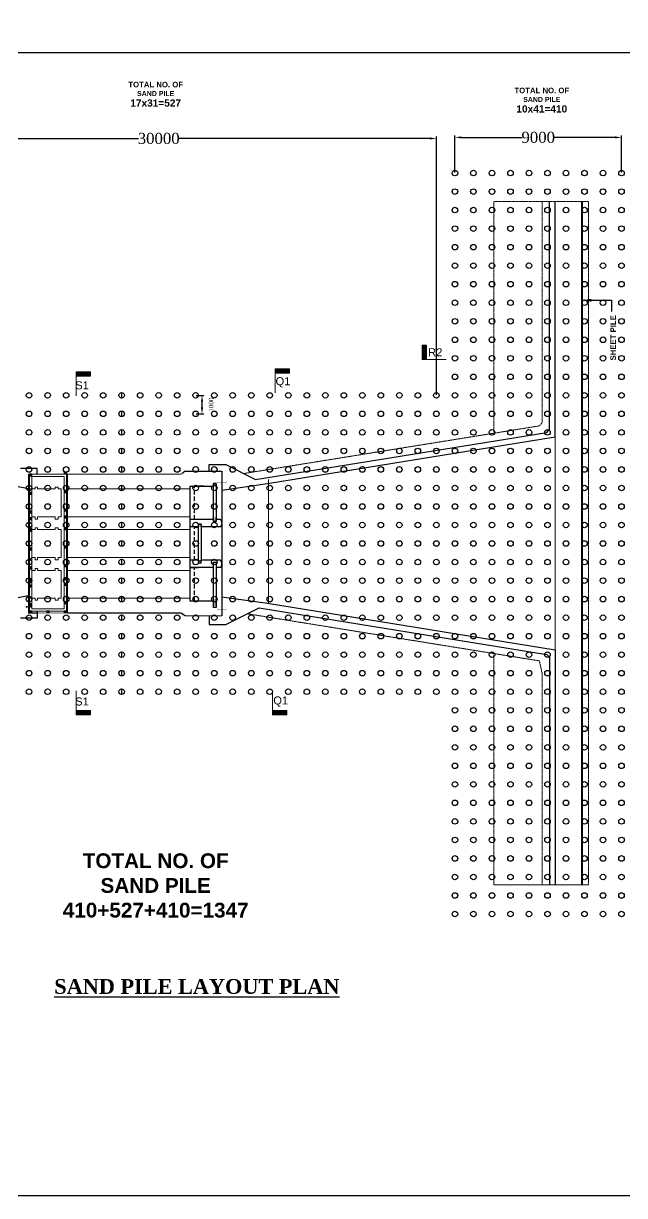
# Model space of a CAD drawing. Extents: x -119161 to 3778985, y -614964 to -30958.
# Drawn here: x 3318863 to 3351333, y -291779 to -228503 of the extents above; entities that cross this region are included whole.
import ezdxf

# ---------------------------------------------------------------- set-up
doc = ezdxf.new("R2010")
doc.units = 0
doc.header["$MEASUREMENT"] = 0
for name, pattern in [('DASHED', [0.75, 0.5, -0.25]), ('DASHED2', [9.525, 6.35, -3.175]), ('DASHEDX2', [38.1, 25.4, -12.7]), ('HIDDEN', [0.375, 0.25, -0.125])]:
    doc.linetypes.add(name, pattern=pattern)
doc.layers.get('0').update_dxf_attribs({"linetype": 'CONTINUOUS'})
doc.layers.get('DEFPOINTS').update_dxf_attribs({"linetype": 'CONTINUOUS'})
for name, color, linetype, lineweight in [('Dim', 7, 'CONTINUOUS', 9), ('Dimension', 8, 'CONTINUOUS', 18), ('line2', 3, 'CONTINUOUS', 30), ('Railing', 8, 'CONTINUOUS', 0), ('Ralling', 5, 'CONTINUOUS', 18), ('slop', 8, 'CONTINUOUS', 9)]:
    doc.layers.add(name, color=color, linetype=linetype, lineweight=lineweight)
for name, color, linetype in [('DOTTED', 240, 'DASHED2'), ('LINE', 7, 'CONTINUOUS'), ('P1', 7, 'CONTINUOUS'), ('TEXT', 10, 'CONTINUOUS')]:
    doc.layers.add(name, color=color, linetype=linetype)
doc.styles.add('1-2', font='arial.ttf')
doc.styles.add('ARIAL', font='ARIALN.TTF')
doc.styles.add('DIM', font='isocp3.shx')
doc.styles.get("Standard").update_dxf_attribs({"font": 'times.ttf', "height": 250})
doc.styles.add('text', font='ARIALN.TTF', dxfattribs={"height": 1.6})
doc.linetypes.add('ZIGZAG', pattern='A,0.0001,-0.2,[131,ltypeshp.shx,S=0.2,R=0,X=-0.2,Y=0],-0.4,[131,ltypeshp.shx,S=0.2,R=180,X=0.2,Y=0],-0.2', length=0.8001)
doc.dimstyles.new('3', dxfattribs={"dimtxt": 225, "dimasz": 350, "dimexe": 100, "dimexo": 25, "dimgap": 9, "dimtad": 0, "dimdec": 0, "dimzin": 0, "dimdsep": 46, "dimtxsty": 'Standard', "dimcen": 0, "dimclrt": 256, "dimadec": 0, "dimazin": 0, "dimtfac": 1, "dimtdec": 0, "dimtofl": 0, "dimtmove": 2, "dimatfit": 3, "dimfxl": 1, "dimtolj": 1, "dimtzin": 0, "dimarcsym": 0})
doc.dimstyles.new('dim_240', dxfattribs={"dimtxt": 480, "dimasz": 480, "dimexe": 300, "dimexo": 200, "dimgap": 200, "dimtad": 1, "dimdec": 0, "dimzin": 0, "dimdsep": 46, "dimtxsty": 'DIM', "dimcen": 350, "dimclrd": 5, "dimclre": 5, "dimclrt": 7, "dimadec": 0, "dimazin": 0, "dimtfac": 1, "dimtdec": 0, "dimtmove": 0, "dimatfit": 3, "dimfxl": 20, "dimtolj": 1, "dimtzin": 0, "dimarcsym": 0})

# ---------------------------------------------------------------- blocks, each defined once
blk = doc.blocks.new('T')
at = {"layer": 'Dim'}
h = blk.add_hatch(color=6, dxfattribs=at)
h.dxf.hatch_style = 1
h.paths.add_polyline_path([(-137, 0), (157, 0), (157, 975), (-137, 975)])
at = {"layer": 'Dimension', "color": 0, "lineweight": 13, "ltscale": 2}
for p, q in [((-137, 0), (-137, 975)), ((-137, 975), (157, 975)), ((157, 975), (157, 0)), ((1481, 0), (-137, 0))]:
    blk.add_line(p, q, dxfattribs=at)
blk = doc.blocks.new('*D1889')
at = {"layer": 'DEFPOINTS', "color": 0, "linetype": 'ByBlock', "lineweight": -2}
for p in [(3341169, -234714), (3311169, -248580), (3341169, -248580)]:
    blk.add_point(p, dxfattribs=at)
at = {"layer": 'LINE', "color": 0, "linetype": 'ByBlock', "lineweight": -2}
for p, q in [((3311169, -248555), (3311169, -234614)), ((3311519, -234714), (3325086, -234714)), ((3340819, -234714), (3327251, -234714)), ((3341169, -248555), (3341169, -234614))]:
    blk.add_line(p, q, dxfattribs=at)
for points in [[(3311519, -234655), (3311519, -234772), (3311169, -234714)], [(3340819, -234655), (3340819, -234772), (3341169, -234714)]]:
    blk.add_solid(points, dxfattribs=at)
at = {"layer": 'LINE', "linetype": 'ByBlock', "lineweight": -2, "insert": (3326169, -234714), "char_height": 250, "attachment_point": 5}
blk.add_mtext('\\A1;{\\H2.4x;30000}', dxfattribs=at)
blk = doc.blocks.new('*D1890')
at = {"layer": 'DEFPOINTS', "color": 0, "linetype": 'ByBlock', "lineweight": -2}
for p in [(3351169, -234657), (3342169, -236580), (3351169, -236580)]:
    blk.add_point(p, dxfattribs=at)
at = {"layer": 'LINE', "color": 0, "linetype": 'ByBlock', "lineweight": -2}
for p, q in [((3342169, -236555), (3342169, -234557)), ((3342519, -234657), (3345807, -234657)), ((3350819, -234657), (3347530, -234657)), ((3351169, -236555), (3351169, -234557))]:
    blk.add_line(p, q, dxfattribs=at)
for points in [[(3342519, -234598), (3342519, -234715), (3342169, -234657)], [(3350819, -234598), (3350819, -234715), (3351169, -234657)]]:
    blk.add_solid(points, dxfattribs=at)
at = {"layer": 'LINE', "linetype": 'ByBlock', "lineweight": -2, "insert": (3346669, -234657), "char_height": 250, "attachment_point": 5}
blk.add_mtext('\\A1;{\\H2.4x;9000}', dxfattribs=at)
blk = doc.blocks.new('*D2064')
at = {"layer": 'DEFPOINTS', "color": 0, "lineweight": -2}
for p in [(2462635, -31122), (2462635, -33338), (2521930, -33338)]:
    blk.add_point(p, dxfattribs=at)
at = {"layer": 'DEFPOINTS', "color": 0, "linetype": 'ByBlock', "lineweight": -2}
for p in [(3484626, -240111), (3485507, -240111), (3485507, -240315)]:
    blk.add_point(p, dxfattribs=at)
at = {"layer": 'LINE', "color": 0, "lineweight": -2}
for p, q in [((2462635, -33313), (2462635, -31022)), ((2463185, -31122), (2491842, -31122)), ((2521380, -31122), (2492723, -31122)), ((2521930, -33313), (2521930, -31022))]:
    blk.add_line(p, q, dxfattribs=at)
at = {"layer": 'LINE', "color": 0, "linetype": 'ByBlock', "lineweight": -2}
for p, q in [((3484626, -240136), (3484626, -240415)), ((3484976, -240315), (3485157, -240315)), ((3485507, -240136), (3485507, -240415))]:
    blk.add_line(p, q, dxfattribs=at)
at = {"layer": 'LINE', "color": 0, "lineweight": -2}
for points in [[(2463185, -31031), (2463185, -31214), (2462635, -31122)], [(2521380, -31031), (2521380, -31214), (2521930, -31122)]]:
    blk.add_solid(points, dxfattribs=at)
at = {"layer": 'LINE', "color": 0, "linetype": 'ByBlock', "lineweight": -2}
for points in [[(3484976, -240257), (3484976, -240373), (3484626, -240315)], [(3485157, -240257), (3485157, -240373), (3485507, -240315)]]:
    blk.add_solid(points, dxfattribs=at)
at = {"layer": 'LINE', "insert": (2492283, -31122), "char_height": 250, "attachment_point": 5}
blk.add_mtext('\\A1;59295', dxfattribs=at)
at = {"layer": 'LINE', "linetype": 'ByBlock', "lineweight": -2, "insert": (3485066, -240810), "char_height": 250, "attachment_point": 5}
blk.add_mtext('\\A1;1000', dxfattribs=at)
blk = doc.blocks.new('*D2069')
at = {"layer": 'DEFPOINTS', "color": 0, "linetype": 'ByBlock', "lineweight": -2}
for p in [(3328169, -248580), (3328169, -249580), (3328508, -249580)]:
    blk.add_point(p, dxfattribs=at)
at = {"layer": 'LINE', "color": 0, "linetype": 'ByBlock', "lineweight": -2}
for p, q in [((3328194, -248580), (3328608, -248580)), ((3328508, -248930), (3328508, -249230)), ((3328194, -249580), (3328608, -249580))]:
    blk.add_line(p, q, dxfattribs=at)
for points in [[(3328450, -248930), (3328567, -248930), (3328508, -248580)], [(3328450, -249230), (3328567, -249230), (3328508, -249580)]]:
    blk.add_solid(points, dxfattribs=at)
at = {"layer": 'LINE', "linetype": 'ByBlock', "lineweight": -2, "insert": (3329003, -249080), "char_height": 250, "attachment_point": 5, "rotation": 90}
blk.add_mtext('\\A1;1000', dxfattribs=at)

msp = doc.modelspace()

# ---------------------------------------------------------------- hatches: boundary and pattern name
at = {"layer": 'slop'}
for points in [[(3319318.8, -252813), (3319193.8, -252813), (3319193.8, -252938), (3319318.8, -252938)], [(3321193.8, -252713), (3321068.8, -252713), (3321068.8, -252838), (3321193.8, -252838)], [(3321193.8, -253713), (3321068.8, -253713), (3321068.8, -253838), (3321193.8, -253838)], [(3319318.8, -253813), (3319193.8, -253813), (3319193.8, -253938), (3319318.8, -253938)], [(3319318.8, -254813), (3319193.8, -254813), (3319193.8, -254938), (3319318.8, -254938)], [(3321193.8, -254713), (3321068.8, -254713), (3321068.8, -254838), (3321193.8, -254838)], [(3319318.8, -255180.5), (3319193.8, -255180.5), (3319193.8, -255305.5), (3319318.8, -255305.5)], [(3321193.8, -255080.5), (3321068.8, -255080.5), (3321068.8, -255205.5), (3321193.8, -255205.5)], [(3319318.8, -255813), (3319193.8, -255813), (3319193.8, -255938), (3319318.8, -255938)], [(3321193.8, -255713), (3321068.8, -255713), (3321068.8, -255838), (3321193.8, -255838)], [(3319318.8, -256813), (3319193.8, -256813), (3319193.8, -256938), (3319318.8, -256938)], [(3321193.8, -256713), (3321068.8, -256713), (3321068.8, -256838), (3321193.8, -256838)], [(3319318.8, -257813), (3319193.8, -257813), (3319193.8, -257938), (3319318.8, -257938)], [(3321193.8, -257713), (3321068.8, -257713), (3321068.8, -257838), (3321193.8, -257838)], [(3319318.8, -258505.6), (3319193.8, -258505.6), (3319193.8, -258630.6), (3319318.8, -258630.6)], [(3321193.8, -258405.6), (3321068.8, -258405.6), (3321068.8, -258530.6), (3321193.8, -258530.6)], [(3321193.8, -258713), (3321068.8, -258713), (3321068.8, -258838), (3321193.8, -258838)], [(3319318.8, -258813), (3319193.8, -258813), (3319193.8, -258938), (3319318.8, -258938)], [(3319318.8, -259813), (3319193.8, -259813), (3319193.8, -259938), (3319318.8, -259938)], [(3321193.8, -259713), (3321068.8, -259713), (3321068.8, -259838), (3321193.8, -259838)], [(3319318.8, -260204.5), (3319193.8, -260204.5), (3319193.8, -260329.5), (3319318.8, -260329.5)], [(3320256.3, -260204.5), (3320131.3, -260204.5), (3320131.3, -260329.5), (3320256.3, -260329.5)], [(3321193.8, -260204.5), (3321068.8, -260204.5), (3321068.8, -260329.5), (3321193.8, -260329.5)]]:
    msp.add_hatch(color=15, dxfattribs=at).paths.add_polyline_path(points)

# ---------------------------------------------------------------- linework, layer by layer
at = {"lineweight": 18}
for p, q in [((3321243.8, -252830.1), (3319143.8, -252830)), ((3319143.8, -252830), (3319143.8, -253630.1)), ((3321243.8, -260329.9), (3321243.8, -252830.1)), ((3319143.8, -253630.1), (3319493.8, -253630.1)), ((3319493.8, -253630.1), (3319493.8, -253528.7)), ((3319493.8, -253528.7), (3319618.8, -253528.7)), ((3319618.8, -253528.7), (3319618.8, -253630.1)), ((3319618.8, -253630.1), (3320568.8, -253630.1)), ((3320568.8, -253630.1), (3320568.8, -253528.7)), ((3320568.8, -253528.7), (3320743.8, -253528.7)), ((3320743.8, -253528.7), (3320743.8, -253630.1)), ((3320743.8, -253630.1), (3320893.8, -253630.1)), ((3320893.8, -253630.1), (3320893.8, -255130.1)), ((3319493.8, -255130.1), (3319361.4, -255130.1)), ((3319493.8, -255256.8), (3319493.8, -255130.1)), ((3319618.8, -255256.8), (3319493.8, -255256.8)), ((3320568.8, -255130.1), (3319618.8, -255130.1)), ((3319618.8, -255130.1), (3319618.8, -255256.8)), ((3320568.8, -255256), (3320568.8, -255130.1)), ((3320743.8, -255256), (3320568.8, -255256)), ((3320893.8, -255130.1), (3320743.8, -255130.1)), ((3320743.8, -255130.1), (3320743.8, -255256)), ((3319360.8, -255830.1), (3319494.1, -255830.1)), ((3319494.1, -255830.1), (3319494.1, -255728.7)), ((3319494.1, -255728.7), (3319618.8, -255728.7)), ((3319618.8, -255728.7), (3319618.8, -255830.1)), ((3319618.8, -255830.1), (3320568.8, -255830.1)), ((3320568.8, -255830.1), (3320568.8, -255728.7)), ((3320568.8, -255728.7), (3320743.8, -255728.7)), ((3320743.8, -255728.7), (3320743.8, -255830.1)), ((3320743.8, -255830.1), (3320893.8, -255830.1)), ((3320893.8, -255830.1), (3320893.8, -257330.1)), ((3319493.8, -257330.1), (3319361.4, -257330.1)), ((3319493.8, -257456.8), (3319493.8, -257330.1)), ((3319618.8, -257456.8), (3319493.8, -257456.8)), ((3320568.8, -257330.1), (3319618.8, -257330.1)), ((3319618.8, -257330.1), (3319618.8, -257456.8)), ((3320568.8, -257456), (3320568.8, -257330.1)), ((3320743.8, -257456), (3320568.8, -257456)), ((3320893.8, -257330.1), (3320743.8, -257330.1)), ((3320743.8, -257330.1), (3320743.8, -257456)), ((3319360.8, -258030.1), (3319494.1, -258030.1)), ((3319494.1, -258030.1), (3319494.1, -257928.7)), ((3319494.1, -257928.7), (3319618.8, -257928.7)), ((3319618.8, -257928.7), (3319618.8, -258030.1)), ((3319618.8, -258030.1), (3320568.8, -258030.1)), ((3320568.8, -258030.1), (3320568.8, -257928.7)), ((3320568.8, -257928.7), (3320743.8, -257928.7)), ((3320743.8, -257928.7), (3320743.8, -258030.1)), ((3320743.8, -258030.1), (3320893.8, -258030.1)), ((3320893.8, -258030.1), (3320893.8, -259530.3)), ((3319143.8, -259530.2), (3319143.8, -260330)), ((3319493.8, -259530.2), (3319143.8, -259530.2)), ((3319493.8, -259630.2), (3319493.8, -259530.2)), ((3319618.8, -259630.2), (3319493.8, -259630.2)), ((3320568.8, -259530.1), (3319618.8, -259530.2)), ((3319618.8, -259530.2), (3319618.8, -259630.2)), ((3320568.8, -259630.1), (3320568.8, -259530.1)), ((3320743.8, -259630.1), (3320568.8, -259630.1)), ((3320893.8, -259530.3), (3320743.8, -259530.1)), ((3320743.8, -259530.1), (3320743.8, -259630.1)), ((3319143.8, -260330), (3321243.8, -260329.9))]:
    msp.add_line(p, q, dxfattribs=at)
at = {"color": 7}
msp.add_lwpolyline([(3319143.8, -252930), (3319143.8, -260330)], dxfattribs=at)
at = {"lineweight": 18}
for centre in [(3319534.3, -255480.3), (3319534.3, -257680.3)]:
    msp.add_arc(centre, 390.5, 116.277842, 243.61621, dxfattribs=at)
at = {"layer": 'Dim', "ltscale": 500}
msp.add_lwpolyline([(3319193.8, -260229.5), (3321193.8, -260229.5), (3321193.8, -252830), (3319193.8, -252830)], close=True, dxfattribs=at)
msp.add_lwpolyline([(3319318.8, -252955), (3319318.8, -260104.5), (3321068.8, -260104.5), (3321068.8, -252955), (3319318.8, -252955)], dxfattribs=at)
at = {"layer": 'Dim', "lineweight": 18, "ltscale": 500, "elevation": 0}
for points in [[(3319056.3, -259992.7), (3319106, -259992.7)], [(3319056.3, -259992.7), (3319106, -259992.7)], [(3319056.3, -259992.7), (3319106, -259992.7)], [(3319056.3, -259992.7), (3319106, -259992.7)], [(3319056.3, -260002.5), (3319106, -260002.5)], [(3319056.3, -260002.5), (3319106, -260002.5)], [(3319056.3, -260002.5), (3319106, -260002.5)], [(3319056.3, -260002.5), (3319106, -260002.5)], [(3319193.1, -259992.7), (3319243.1, -259992.7)], [(3319193.1, -259992.7), (3319243.1, -259992.7)], [(3319193.1, -259992.7), (3319243.1, -259992.7)], [(3319193.1, -259992.7), (3319243.1, -259992.7)], [(3319193.1, -260002.5), (3319243.1, -260002.5)], [(3319193.1, -260002.5), (3319243.1, -260002.5)], [(3319193.1, -260002.5), (3319243.1, -260002.5)], [(3319193.1, -260002.5), (3319243.1, -260002.5)]]:
    msp.add_lwpolyline(points, dxfattribs=at)
at = {"layer": 'Dim', "lineweight": 18, "ltscale": 500}
for centre, radius in [((3319034.4, -259997.6, 0), 17.1), ((3319034.4, -259997.6, 0), 17.1), ((3319034.4, -259997.6, 0), 17.1), ((3319034.4, -259997.6, 0), 17.1), ((3319149.4, -259997.6, 0), 43.7), ((3319149.4, -259997.6, 0), 43.7), ((3319149.4, -259997.6, 0), 43.7), ((3319149.4, -259997.6, 0), 43.7), ((3319149.4, -259997.6, 0), 33.9), ((3319149.4, -259997.6, 0), 33.9), ((3319149.4, -259997.6, 0), 33.9), ((3319149.4, -259997.6, 0), 33.9), ((3319264.5, -259997.6, 0), 17.1)]:
    msp.add_circle(centre, radius, dxfattribs=at)
for centre, start, end in [((3319034.4, -259997.6, 0), 12.860978, 347.139022), ((3319034.4, -259997.6, 0), 12.860978, 347.139022), ((3319034.4, -259997.6, 0), 12.860978, 347.139022), ((3319034.4, -259997.6, 0), 12.860978, 347.139022), ((3319264.6, -259997.6, 0), 192.860978, 167.139022), ((3319264.6, -259997.6, 0), 192.860978, 167.139022), ((3319264.6, -259997.6, 0), 192.860978, 167.139022), ((3319264.6, -259997.6, 0), 192.860978, 167.139022)]:
    msp.add_arc(centre, 22, start, end, dxfattribs=at)
at = {"layer": 'Dimension', "color": 0, "lineweight": 13, "ltscale": 2}
for p, q in [((3347579.9, -250821), (3347579.9, -262321)), ((3332096.2, -259802.3), (3332096.2, -253130.2))]:
    msp.add_line(p, q, dxfattribs=at)
at = {"layer": 'Dimension', "color": 0, "lineweight": 30, "ltscale": 2}
for p, q in [((3328895.6, -252680.4, 0), (3328895.6, -252321, 0)), ((3328895.6, -252321, 0), (3329795.5, -252321, 0)), ((3329795.5, -252321, 0), (3331393.7, -253120.1, 0)), ((3319613.5, -252530, 0), (3318713.6, -252530, 0)), ((3319613.5, -252830, 0), (3319613.5, -252530, 0)), ((3327604.7, -252680.4, 0), (3329586.2, -252680.4, 0)), ((3319143.6, -259530, 0), (3319143.6, -260329.9, 0)), ((3319613.5, -260606.1, 0), (3318713.6, -260606.1, 0)), ((3319143.6, -260329.9, 0), (3319613.5, -260329.9, 0)), ((3319613.5, -260229.9, 0), (3319613.5, -260606.1, 0))]:
    msp.add_line(p, q, dxfattribs=at)
at = {"layer": 'Dimension', "color": 0, "lineweight": 30, "ltscale": 2, "elevation": 0}
for points in [[(3319143.6, -253630.1), (3304739.4, -250820.5), (3304739.4, -238406.8)], [(3319143.6, -253630.1), (3304739.4, -250820.5), (3304739.4, -238406.8)], [(3332046.1, -253344.5), (3347579.9, -250821), (3347579.9, -238113.6)], [(3319123.6, -259406.2), (3304739.4, -262300.3), (3304739.4, -274734.3)], [(3319189.3, -259898.9), (3319123.8, -259937.4)], [(3328895.7, -260480.1), (3328895.6, -260950.4), (3329795.6, -260950.4), (3331587.4, -260054.5)]]:
    msp.add_lwpolyline(points, dxfattribs=at)
at = {"layer": 'Dimension', "color": 0, "lineweight": 30, "ltscale": 2}
for points in [[(3331393.7, -253120.1), (3347131.3, -250578.3), (3347279.9, -250408.4), (3347279.9, -238113.6)], [(3331587.4, -260054.5), (3347131.3, -262563.8), (3347279.9, -262733.7), (3347279.9, -275020.9)], [(3332045.9, -259795.7), (3347579.9, -262321), (3347579.9, -275020.9)]]:
    msp.add_lwpolyline(points, dxfattribs=at)
at = {"layer": 'Dimension', "color": 0, "linetype": 'DASHED2', "lineweight": 30, "ltscale": 500000, "elevation": 0}
for points in [[(3329586.1, -253698.3), (3332046.1, -253344.5)], [(3329586.1, -259454.9), (3332045.8, -259795.7)]]:
    msp.add_lwpolyline(points, dxfattribs=at)
at = {"layer": 'DOTTED', "color": 4, "linetype": 'DASHEDX2', "lineweight": 20, "ltscale": 0.1}
for points in [[(3330757, -252801.7), (3346731.3, -250228.1), (3346879.9, -250058.3), (3346879.9, -238113.5)], [(3349379.9, -275012.8), (3349379.9, -238113.8), (3344279.7, -238113.3), (3344279.7, -250568.7)], [(3330952.7, -260371.9), (3346731.3, -262914), (3346879.9, -263578.7), (3346879.9, -275020.8)], [(3344279.7, -275028), (3344279.7, -262580.6)]]:
    msp.add_lwpolyline(points, dxfattribs=at)
at = {"layer": 'DOTTED', "linetype": 'ZIGZAG', "lineweight": 40, "ltscale": 2}
msp.add_lwpolyline([(3349030.3, -238113.8), (3349030.3, -275024.5)], dxfattribs=at)
at = {"layer": 'DOTTED', "color": 4, "linetype": 'HIDDEN', "lineweight": 20, "ltscale": 2500000.0, "elevation": 0}
msp.add_lwpolyline([(3344279.7, -275012.8), (3349379.9, -275012.8)], dxfattribs=at)
at = {"layer": 'LINE', "color": 0, "linetype": 'ByBlock', "lineweight": -2}
for p, q in [((3324168.8, -248430.1), (3324168.8, -248730.1)), ((3324168.8, -249430.1), (3324168.8, -249730.1)), ((3324168.8, -250430.1), (3324168.8, -250730.1)), ((3324168.8, -251430.1), (3324168.8, -251730.1)), ((3324168.8, -252430.1), (3324168.8, -252730.1)), ((3329586.2, -252680.4), (3329586.2, -253458)), ((3324168.8, -253430.1), (3324168.8, -253730.1)), ((3327858.1, -253480.4), (3327858.1, -259679.6)), ((3327858.1, -253480.4), (3329130.1, -253480.4)), ((3328626.1, -253480.4), (3328314.1, -253480.4)), ((3329274.1, -253336.4), (3329130.1, -253336.4)), ((3329130.1, -253336.4), (3329130.1, -253480.4)), ((3329274.1, -253480.4), (3329274.1, -253336.4)), ((3329586.1, -253362.4), (3329586.1, -260480.1)), ((3324168.8, -254430.1), (3324168.8, -254730.1)), ((3324168.8, -255430.1), (3324168.8, -255730.1)), ((3329130.1, -255280.1), (3327858.1, -255280.1)), ((3328458.1, -255536), (3328314.1, -255536)), ((3328314.1, -255536), (3328314.1, -255680)), ((3328458.1, -255680), (3328458.1, -255536)), ((3329130.1, -255177.4), (3329130.1, -255394.3)), ((3329130.1, -255394.3), (3329274.1, -255394.3)), ((3329274.1, -255394.3), (3329274.1, -255177.4)), ((3329500.8, -255280.1), (3329274.1, -255280.1)), ((3328314.1, -255680), (3327858.1, -255680)), ((3329500.8, -255680), (3328458.1, -255680)), ((3324168.8, -256430.1), (3324168.8, -256730.1)), ((3324168.8, -257430.1), (3324168.8, -257730.1)), ((3328314.1, -257480.5), (3327858.1, -257480.5)), ((3328314.1, -257480.5), (3328314.1, -257630.5)), ((3329500.3, -257480.5), (3328458.1, -257480.5)), ((3328458.1, -257630.5), (3328458.1, -257480.5)), ((3329130.1, -257880), (3327858.1, -257880)), ((3327858.1, -257880), (3328314.1, -257880)), ((3328314.1, -257630.5), (3328458.1, -257630.5)), ((3329500.3, -257880), (3329274.1, -257880)), ((3324168.8, -258430.1), (3324168.8, -258730.1)), ((3324168.8, -259430.1), (3324168.8, -259730.1)), ((3327858.1, -259679.6), (3329130.1, -259679.6)), ((3329130.1, -259585.6), (3329130.1, -259936)), ((3329274.1, -259936), (3329274.1, -259585.6)), ((3321243.8, -260329.9), (3327375.8, -260329.9)), ((3324168.8, -260430.1), (3324168.8, -260730.1)), ((3324168.8, -261430.1), (3324168.8, -261730.1)), ((3324168.8, -262430.1), (3324168.8, -262730.1)), ((3324168.8, -263430.1), (3324168.8, -263730.1)), ((3324168.8, -264430.1), (3324168.8, -264730.1))]:
    msp.add_line(p, q, dxfattribs=at)
at = {"layer": 'LINE', "color": 0, "linetype": 'DASHED', "ltscale": 450}
for p, q in [((3327604.7, -252680.4), (3327388.6, -252830)), ((3328098.1, -255280.1), (3328098.1, -253480.4)), ((3328098.1, -257480.5), (3328098.1, -255680)), ((3328098.1, -259679.6), (3328098.1, -257880)), ((3327592.5, -260480.1), (3327375.8, -260329.9))]:
    msp.add_line(p, q, dxfattribs=at)
at = {"layer": 'LINE', "lineweight": 18}
for p, q in [((3319493.8, -253630.1), (3319493.8, -253528.7)), ((3319494.1, -255830.1), (3319494.1, -255728.7)), ((3319494.1, -255728.7), (3319618.8, -255728.7)), ((3319618.8, -255728.7), (3319618.8, -255830.1)), ((3320568.8, -255830.1), (3320568.8, -255728.7)), ((3320568.8, -255728.7), (3320743.8, -255728.7)), ((3320743.8, -255728.7), (3320743.8, -255830.1)), ((3319494.1, -258030.1), (3319494.1, -257928.7)), ((3319494.1, -257928.7), (3319618.8, -257928.7)), ((3319618.8, -257928.7), (3319618.8, -258030.1)), ((3320568.8, -258030.1), (3320568.8, -257928.7)), ((3320568.8, -257928.7), (3320743.8, -257928.7)), ((3320743.8, -257928.7), (3320743.8, -258030.1))]:
    msp.add_line(p, q, dxfattribs=at)
at = {"layer": 'LINE', "color": 8, "linetype": 'DASHED', "lineweight": 18, "ltscale": 600000}
for p, q in [((3321243.8, -255130.1), (3327858.1, -255130.1)), ((3321243.8, -255830.1), (3327858.1, -255830.1)), ((3321243.8, -257330), (3327858.1, -257330)), ((3321243.8, -258030), (3327858.1, -258030.1))]:
    msp.add_line(p, q, dxfattribs=at)
at = {"layer": 'LINE', "elevation": 0}
msp.add_lwpolyline([(3289809.9, -291778.8), (3377040.7, -291778.8), (3377040.7, -230094.2), (3289809.9, -230094.2)], close=True, dxfattribs=at)
at = {"layer": 'LINE', "color": 8, "linetype": 'DASHED', "lineweight": 18, "ltscale": 600000}
for points in [[(3321243.8, -253630.2), (3327858.1, -253630.1)], [(3321243.8, -259530), (3327858.1, -259530.1)]]:
    msp.add_lwpolyline(points, dxfattribs=at)
at = {"layer": 'LINE', "color": 0, "linetype": 'ByBlock', "lineweight": -2}
for points in [[(3329130.1, -253336.4), (3329274.1, -253336.4), (3329274.1, -255394.3), (3329130.1, -255394.3)], [(3328314.1, -255536), (3328458.1, -255536), (3328458.1, -257530.5), (3328314.1, -257530.5)], [(3329130.1, -257582.5), (3329274.1, -257582.5), (3329274.1, -260030), (3329130.1, -260030)]]:
    msp.add_lwpolyline(points, close=True, dxfattribs=at)
at = {"layer": 'LINE', "color": 0}
for points, const_width in [([(3329351.8, -253266, 1), (3329372.2, -253266, 1)], 20.4), ([(3329570.7, -253266, 1), (3329601.7, -253266, 1)], 31), ([(3329800.1, -253266, 1), (3329820.5, -253266, 1)], 20.4), ([(3329351.8, -260123, 1), (3329372.2, -260123, 1)], 20.4), ([(3329570.7, -260123, 1), (3329601.7, -260123, 1)], 31), ([(3329800.1, -260123, 1), (3329820.5, -260123, 1)], 20.4)]:
    msp.add_lwpolyline(points, format="xyb", close=True, dxfattribs=dict(at, const_width=const_width))
at = {"layer": 'LINE', "color": 0, "const_width": 26.1}
for points in [[(3329373.9, -253266.4), (3329586.1, -253266.4), (3329798.2, -253266.4)], [(3329373.9, -260123.3), (3329586.1, -260123.3), (3329798.2, -260123.3)]]:
    msp.add_lwpolyline(points, dxfattribs=at)
at = {"layer": 'LINE', "color": 3}
for centre in [(3342168.8, -236580.1), (3343168.8, -236580.1), (3344168.8, -236580.1), (3345168.8, -236580.1), (3346168.8, -236580.1), (3347168.8, -236580.1), (3348168.8, -236580.1), (3349168.8, -236580.1), (3350168.8, -236580.1), (3350168.8, -236580.1), (3351168.8, -236580.1), (3342168.8, -237580.1), (3343168.8, -237580.1), (3344168.8, -237580.1), (3345168.8, -237580.1), (3346168.8, -237580.1), (3347168.8, -237580.1), (3348168.8, -237580.1), (3349168.8, -237580.1), (3350168.8, -237580.1), (3350168.8, -237580.1), (3351168.8, -237580.1), (3342168.8, -238580.1), (3343168.8, -238580.1), (3344168.8, -238580.1), (3345168.8, -238580.1), (3346168.8, -238580.1), (3347168.8, -238580.1), (3348168.8, -238580.1), (3349168.8, -238580.1), (3350168.8, -238580.1), (3350168.8, -238580.1), (3351168.8, -238580.1), (3342168.8, -239580.1), (3343168.8, -239580.1), (3344168.8, -239580.1), (3345168.8, -239580.1), (3346168.8, -239580.1), (3347168.8, -239580.1), (3348168.8, -239580.1), (3349168.8, -239580.1), (3350168.8, -239580.1), (3350168.8, -239580.1), (3351168.8, -239580.1), (3342168.8, -240580.1), (3343168.8, -240580.1), (3344168.8, -240580.1), (3345168.8, -240580.1), (3346168.8, -240580.1), (3347168.8, -240580.1), (3348168.8, -240580.1), (3349168.8, -240580.1), (3350168.8, -240580.1), (3350168.8, -240580.1), (3351168.8, -240580.1), (3342168.8, -241580.1), (3343168.8, -241580.1), (3344168.8, -241580.1), (3345168.8, -241580.1), (3346168.8, -241580.1), (3347168.8, -241580.1), (3348168.8, -241580.1), (3349168.8, -241580.1), (3350168.8, -241580.1), (3350168.8, -241580.1), (3351168.8, -241580.1), (3342168.8, -242580.1), (3343168.8, -242580.1), (3344168.8, -242580.1), (3345168.8, -242580.1), (3346168.8, -242580.1), (3347168.8, -242580.1), (3348168.8, -242580.1), (3349168.8, -242580.1), (3350168.8, -242580.1), (3350168.8, -242580.1), (3351168.8, -242580.1), (3342168.8, -243580.1), (3343168.8, -243580.1), (3344168.8, -243580.1), (3345168.8, -243580.1), (3346168.8, -243580.1), (3347168.8, -243580.1), (3348168.8, -243580.1), (3349168.8, -243580.1), (3350168.8, -243580.1), (3350168.8, -243580.1), (3351168.8, -243580.1), (3342168.8, -244580.1), (3343168.8, -244580.1), (3344168.8, -244580.1), (3345168.8, -244580.1), (3346168.8, -244580.1), (3347168.8, -244580.1), (3348168.8, -244580.1), (3349168.8, -244580.1), (3350168.8, -244580.1), (3350168.8, -244580.1), (3351168.8, -244580.1), (3342168.8, -245580.1), (3343168.8, -245580.1), (3344168.8, -245580.1), (3345168.8, -245580.1), (3346168.8, -245580.1), (3347168.8, -245580.1), (3348168.8, -245580.1), (3349168.8, -245580.1), (3350168.8, -245580.1), (3350168.8, -245580.1), (3351168.8, -245580.1), (3342168.8, -246580.1), (3343168.8, -246580.1), (3344168.8, -246580.1), (3345168.8, -246580.1), (3346168.8, -246580.1), (3347168.8, -246580.1), (3348168.8, -246580.1), (3349168.8, -246580.1), (3350168.8, -246580.1), (3350168.8, -246580.1), (3351168.8, -246580.1), (3342168.8, -247580.1), (3343168.8, -247580.1), (3344168.8, -247580.1), (3345168.8, -247580.1), (3346168.8, -247580.1), (3347168.8, -247580.1), (3348168.8, -247580.1), (3349168.8, -247580.1), (3350168.8, -247580.1), (3350168.8, -247580.1), (3351168.8, -247580.1), (3319168.8, -248580.1), (3320168.8, -248580.1), (3321168.8, -248580.1), (3322168.8, -248580.1), (3323168.8, -248580.1), (3323168.8, -248580.1), (3324168.8, -248580.1), (3324168.8, -248580.1), (3325168.8, -248580.1), (3326168.8, -248580.1), (3327168.8, -248580.1), (3328168.8, -248580.1), (3329168.8, -248580.1), (3330168.8, -248580.1), (3331168.8, -248580.1), (3332168.8, -248580.1), (3333168.8, -248580.1), (3334168.8, -248580.1), (3335168.8, -248580.1), (3336168.8, -248580.1), (3337168.8, -248580.1), (3338168.8, -248580.1), (3339168.8, -248580.1), (3340168.8, -248580.1), (3341168.8, -248580.1), (3342168.8, -248580.1), (3342168.8, -248580.1), (3343168.8, -248580.1), (3344168.8, -248580.1), (3345168.8, -248580.1), (3346168.8, -248580.1), (3347168.8, -248580.1), (3348168.8, -248580.1), (3349168.8, -248580.1), (3350168.8, -248580.1), (3350168.8, -248580.1), (3351168.8, -248580.1), (3319168.8, -249580.1), (3320168.8, -249580.1), (3321168.8, -249580.1), (3322168.8, -249580.1), (3323168.8, -249580.1), (3323168.8, -249580.1), (3324168.8, -249580.1), (3324168.8, -249580.1), (3325168.8, -249580.1), (3326168.8, -249580.1), (3327168.8, -249580.1), (3328168.8, -249580.1), (3329168.8, -249580.1), (3330168.8, -249580.1), (3331168.8, -249580.1), (3332168.8, -249580.1), (3333168.8, -249580.1), (3334168.8, -249580.1), (3335168.8, -249580.1), (3336168.8, -249580.1), (3337168.8, -249580.1), (3338168.8, -249580.1), (3339168.8, -249580.1), (3340168.8, -249580.1), (3341168.8, -249580.1), (3342168.8, -249580.1), (3343168.8, -249580.1), (3344168.8, -249580.1), (3345168.8, -249580.1), (3346168.8, -249580.1), (3347168.8, -249580.1), (3348168.8, -249580.1), (3349168.8, -249580.1), (3350168.8, -249580.1), (3350168.8, -249580.1), (3351168.8, -249580.1), (3319168.8, -250580.1), (3320168.8, -250580.1), (3321168.8, -250580.1), (3322168.8, -250580.1), (3323168.8, -250580.1), (3323168.8, -250580.1), (3324168.8, -250580.1), (3324168.8, -250580.1), (3325168.8, -250580.1), (3326168.8, -250580.1), (3327168.8, -250580.1), (3328168.8, -250580.1), (3329168.8, -250580.1), (3330168.8, -250580.1), (3331168.8, -250580.1), (3332168.8, -250580.1), (3333168.8, -250580.1), (3334168.8, -250580.1), (3335168.8, -250580.1), (3336168.8, -250580.1), (3337168.8, -250580.1), (3338168.8, -250580.1), (3339168.8, -250580.1), (3340168.8, -250580.1), (3341168.8, -250580.1), (3342168.8, -250580.1), (3343168.8, -250580.1), (3344168.8, -250580.1), (3345168.8, -250580.1), (3346168.8, -250580.1), (3347168.8, -250580.1), (3348168.8, -250580.1), (3349168.8, -250580.1), (3350168.8, -250580.1), (3350168.8, -250580.1), (3351168.8, -250580.1), (3319168.8, -251580.1), (3320168.8, -251580.1), (3321168.8, -251580.1), (3322168.8, -251580.1), (3323168.8, -251580.1), (3323168.8, -251580.1), (3324168.8, -251580.1), (3324168.8, -251580.1), (3325168.8, -251580.1), (3326168.8, -251580.1), (3327168.8, -251580.1), (3328168.8, -251580.1), (3329168.8, -251580.1), (3330168.8, -251580.1), (3331168.8, -251580.1), (3332168.8, -251580.1), (3333168.8, -251580.1), (3334168.8, -251580.1), (3335168.8, -251580.1), (3336168.8, -251580.1), (3337168.8, -251580.1), (3338168.8, -251580.1), (3339168.8, -251580.1), (3340168.8, -251580.1), (3341168.8, -251580.1), (3342168.8, -251580.1), (3343168.8, -251580.1), (3344168.8, -251580.1), (3345168.8, -251580.1), (3346168.8, -251580.1), (3347168.8, -251580.1), (3348168.8, -251580.1), (3349168.8, -251580.1), (3350168.8, -251580.1), (3350168.8, -251580.1), (3351168.8, -251580.1), (3319168.8, -252580.1), (3320168.8, -252580.1), (3321168.8, -252580.1), (3322168.8, -252580.1), (3323168.8, -252580.1), (3323168.8, -252580.1), (3324168.8, -252580.1), (3324168.8, -252580.1), (3325168.8, -252580.1), (3326168.8, -252580.1), (3327168.8, -252580.1), (3328168.8, -252580.1), (3329168.8, -252580.1), (3330168.8, -252580.1), (3331168.8, -252580.1), (3332168.8, -252580.1), (3333168.8, -252580.1), (3334168.8, -252580.1), (3335168.8, -252580.1), (3336168.8, -252580.1), (3337168.8, -252580.1), (3338168.8, -252580.1), (3339168.8, -252580.1), (3340168.8, -252580.1), (3341168.8, -252580.1), (3342168.8, -252580.1), (3343168.8, -252580.1), (3344168.8, -252580.1), (3345168.8, -252580.1), (3346168.8, -252580.1), (3347168.8, -252580.1), (3348168.8, -252580.1), (3349168.8, -252580.1), (3350168.8, -252580.1), (3350168.8, -252580.1), (3351168.8, -252580.1), (3319168.8, -253580.1), (3320168.8, -253580.1), (3321168.8, -253580.1), (3322168.8, -253580.1), (3323168.8, -253580.1), (3323168.8, -253580.1), (3324168.8, -253580.1), (3324168.8, -253580.1), (3325168.8, -253580.1), (3326168.8, -253580.1), (3327168.8, -253580.1), (3328168.8, -253580.1), (3329168.8, -253580.1), (3330168.8, -253580.1), (3331168.8, -253580.1), (3332168.8, -253580.1), (3333168.8, -253580.1), (3334168.8, -253580.1), (3335168.8, -253580.1), (3336168.8, -253580.1), (3337168.8, -253580.1), (3338168.8, -253580.1), (3339168.8, -253580.1), (3340168.8, -253580.1), (3341168.8, -253580.1), (3342168.8, -253580.1), (3343168.8, -253580.1), (3344168.8, -253580.1), (3345168.8, -253580.1), (3346168.8, -253580.1), (3347168.8, -253580.1), (3348168.8, -253580.1), (3349168.8, -253580.1), (3350168.8, -253580.1), (3350168.8, -253580.1), (3351168.8, -253580.1), (3319168.8, -254580.1), (3320168.8, -254580.1), (3321168.8, -254580.1), (3322168.8, -254580.1), (3323168.8, -254580.1), (3323168.8, -254580.1), (3324168.8, -254580.1), (3324168.8, -254580.1), (3325168.8, -254580.1), (3326168.8, -254580.1), (3327168.8, -254580.1), (3328168.8, -254580.1), (3329168.8, -254580.1), (3330168.8, -254580.1), (3331168.8, -254580.1), (3332168.8, -254580.1), (3333168.8, -254580.1), (3334168.8, -254580.1), (3335168.8, -254580.1), (3336168.8, -254580.1), (3337168.8, -254580.1), (3338168.8, -254580.1), (3339168.8, -254580.1), (3340168.8, -254580.1), (3341168.8, -254580.1), (3342168.8, -254580.1), (3343168.8, -254580.1), (3344168.8, -254580.1), (3345168.8, -254580.1), (3346168.8, -254580.1), (3347168.8, -254580.1), (3348168.8, -254580.1), (3349168.8, -254580.1), (3350168.8, -254580.1), (3350168.8, -254580.1), (3351168.8, -254580.1), (3319168.8, -255580.1), (3320168.8, -255580.1), (3321168.8, -255580.1), (3322168.8, -255580.1), (3323168.8, -255580.1), (3323168.8, -255580.1), (3324168.8, -255580.1), (3324168.8, -255580.1), (3324168.8, -255580.1), (3325168.8, -255580.1), (3326168.8, -255580.1), (3327168.8, -255580.1), (3328168.8, -255580.1), (3329168.8, -255580.1), (3330168.8, -255580.1), (3331168.8, -255580.1), (3332168.8, -255580.1), (3333168.8, -255580.1), (3334168.8, -255580.1), (3335168.8, -255580.1), (3336168.8, -255580.1), (3337168.8, -255580.1), (3338168.8, -255580.1), (3339168.8, -255580.1), (3340168.8, -255580.1), (3341168.8, -255580.1), (3342168.8, -255580.1), (3343168.8, -255580.1), (3344168.8, -255580.1), (3345168.8, -255580.1), (3346168.8, -255580.1), (3347168.8, -255580.1), (3348168.8, -255580.1), (3349168.8, -255580.1), (3350168.8, -255580.1), (3350168.8, -255580.1), (3351168.8, -255580.1), (3319168.8, -256580.1), (3320168.8, -256580.1), (3321168.8, -256580.1), (3322168.8, -256580.1), (3323168.8, -256580.1), (3323168.8, -256580.1), (3324168.8, -256580.1), (3324168.8, -256580.1), (3325168.8, -256580.1), (3326168.8, -256580.1), (3327168.8, -256580.1), (3328168.8, -256580.1), (3329168.8, -256580.1), (3330168.8, -256580.1), (3331168.8, -256580.1), (3332168.8, -256580.1), (3333168.8, -256580.1), (3334168.8, -256580.1), (3335168.8, -256580.1), (3336168.8, -256580.1), (3337168.8, -256580.1), (3338168.8, -256580.1), (3339168.8, -256580.1), (3340168.8, -256580.1), (3341168.8, -256580.1), (3342168.8, -256580.1), (3343168.8, -256580.1), (3344168.8, -256580.1), (3345168.8, -256580.1), (3346168.8, -256580.1), (3347168.8, -256580.1), (3348168.8, -256580.1), (3349168.8, -256580.1), (3350168.8, -256580.1), (3350168.8, -256580.1), (3351168.8, -256580.1), (3319168.8, -257580.1), (3320168.8, -257580.1), (3321168.8, -257580.1), (3322168.8, -257580.1), (3323168.8, -257580.1), (3323168.8, -257580.1), (3324168.8, -257580.1), (3324168.8, -257580.1), (3325168.8, -257580.1), (3326168.8, -257580.1), (3327168.8, -257580.1), (3328168.8, -257580.1), (3329168.8, -257580.1), (3330168.8, -257580.1), (3331168.8, -257580.1), (3332168.8, -257580.1), (3333168.8, -257580.1), (3334168.8, -257580.1), (3335168.8, -257580.1), (3336168.8, -257580.1), (3337168.8, -257580.1), (3338168.8, -257580.1), (3339168.8, -257580.1), (3340168.8, -257580.1), (3341168.8, -257580.1), (3342168.8, -257580.1), (3343168.8, -257580.1), (3344168.8, -257580.1), (3345168.8, -257580.1), (3346168.8, -257580.1), (3347168.8, -257580.1), (3348168.8, -257580.1), (3349168.8, -257580.1), (3350168.8, -257580.1), (3350168.8, -257580.1), (3351168.8, -257580.1), (3319168.8, -258580.1), (3320168.8, -258580.1), (3321168.8, -258580.1), (3322168.8, -258580.1), (3323168.8, -258580.1), (3323168.8, -258580.1), (3324168.8, -258580.1), (3324168.8, -258580.1), (3325168.8, -258580.1), (3326168.8, -258580.1), (3327168.8, -258580.1), (3328168.8, -258580.1), (3329168.8, -258580.1), (3330168.8, -258580.1), (3331168.8, -258580.1), (3332168.8, -258580.1), (3333168.8, -258580.1), (3334168.8, -258580.1), (3335168.8, -258580.1), (3336168.8, -258580.1), (3337168.8, -258580.1), (3338168.8, -258580.1), (3339168.8, -258580.1), (3340168.8, -258580.1), (3341168.8, -258580.1), (3342168.8, -258580.1), (3343168.8, -258580.1), (3344168.8, -258580.1), (3345168.8, -258580.1), (3346168.8, -258580.1), (3347168.8, -258580.1), (3348168.8, -258580.1), (3349168.8, -258580.1), (3350168.8, -258580.1), (3350168.8, -258580.1), (3351168.8, -258580.1), (3319168.8, -259580.1), (3320168.8, -259580.1), (3321168.8, -259580.1), (3322168.8, -259580.1), (3323168.8, -259580.1), (3323168.8, -259580.1), (3324168.8, -259580.1), (3324168.8, -259580.1), (3325168.8, -259580.1), (3326168.8, -259580.1), (3327168.8, -259580.1), (3328168.8, -259580.1), (3329168.8, -259580.1), (3330168.8, -259580.1), (3331168.8, -259580.1), (3332168.8, -259580.1), (3333168.8, -259580.1), (3334168.8, -259580.1), (3335168.8, -259580.1), (3336168.8, -259580.1), (3337168.8, -259580.1), (3338168.8, -259580.1), (3339168.8, -259580.1), (3340168.8, -259580.1), (3341168.8, -259580.1), (3342168.8, -259580.1), (3343168.8, -259580.1), (3344168.8, -259580.1), (3345168.8, -259580.1), (3346168.8, -259580.1), (3347168.8, -259580.1), (3348168.8, -259580.1), (3349168.8, -259580.1), (3350168.8, -259580.1), (3350168.8, -259580.1), (3351168.8, -259580.1), (3319168.8, -260580.1), (3320168.8, -260580.1), (3321168.8, -260580.1), (3322168.8, -260580.1), (3323168.8, -260580.1), (3323168.8, -260580.1), (3324168.8, -260580.1), (3324168.8, -260580.1), (3325168.8, -260580.1), (3326168.8, -260580.1), (3327168.8, -260580.1), (3328168.8, -260580.1), (3329168.8, -260580.1), (3330168.8, -260580.1), (3331168.8, -260580.1), (3332168.8, -260580.1), (3333168.8, -260580.1), (3334168.8, -260580.1), (3335168.8, -260580.1), (3336168.8, -260580.1), (3337168.8, -260580.1), (3338168.8, -260580.1), (3339168.8, -260580.1), (3340168.8, -260580.1), (3341168.8, -260580.1), (3342168.8, -260580.1), (3343168.8, -260580.1), (3344168.8, -260580.1), (3345168.8, -260580.1), (3346168.8, -260580.1), (3347168.8, -260580.1), (3348168.8, -260580.1), (3349168.8, -260580.1), (3350168.8, -260580.1), (3350168.8, -260580.1), (3351168.8, -260580.1), (3319168.8, -261580.1), (3320168.8, -261580.1), (3321168.8, -261580.1), (3322168.8, -261580.1), (3323168.8, -261580.1), (3323168.8, -261580.1), (3324168.8, -261580.1), (3324168.8, -261580.1), (3325168.8, -261580.1), (3326168.8, -261580.1), (3327168.8, -261580.1), (3328168.8, -261580.1), (3329168.8, -261580.1), (3330168.8, -261580.1), (3331168.8, -261580.1), (3332168.8, -261580.1), (3333168.8, -261580.1), (3334168.8, -261580.1), (3335168.8, -261580.1), (3336168.8, -261580.1), (3337168.8, -261580.1), (3338168.8, -261580.1), (3339168.8, -261580.1), (3340168.8, -261580.1), (3341168.8, -261580.1), (3342168.8, -261580.1), (3343168.8, -261580.1), (3344168.8, -261580.1), (3345168.8, -261580.1), (3346168.8, -261580.1), (3347168.8, -261580.1), (3348168.8, -261580.1), (3349168.8, -261580.1), (3350168.8, -261580.1), (3350168.8, -261580.1), (3351168.8, -261580.1), (3319168.8, -262580.1), (3320168.8, -262580.1), (3321168.8, -262580.1), (3322168.8, -262580.1), (3323168.8, -262580.1), (3323168.8, -262580.1), (3324168.8, -262580.1), (3324168.8, -262580.1), (3325168.8, -262580.1), (3326168.8, -262580.1), (3327168.8, -262580.1), (3328168.8, -262580.1), (3329168.8, -262580.1), (3330168.8, -262580.1), (3331168.8, -262580.1), (3332168.8, -262580.1), (3333168.8, -262580.1), (3334168.8, -262580.1), (3335168.8, -262580.1), (3336168.8, -262580.1), (3337168.8, -262580.1), (3338168.8, -262580.1), (3339168.8, -262580.1), (3340168.8, -262580.1), (3341168.8, -262580.1), (3342168.8, -262580.1), (3343168.8, -262580.1), (3344168.8, -262580.1), (3345168.8, -262580.1), (3346168.8, -262580.1), (3347168.8, -262580.1), (3348168.8, -262580.1), (3349168.8, -262580.1), (3350168.8, -262580.1), (3350168.8, -262580.1), (3351168.8, -262580.1), (3319168.8, -263580.1), (3320168.8, -263580.1), (3321168.8, -263580.1), (3322168.8, -263580.1), (3323168.8, -263580.1), (3323168.8, -263580.1), (3324168.8, -263580.1), (3324168.8, -263580.1), (3325168.8, -263580.1), (3326168.8, -263580.1), (3327168.8, -263580.1), (3328168.8, -263580.1), (3329168.8, -263580.1), (3330168.8, -263580.1), (3331168.8, -263580.1), (3332168.8, -263580.1), (3333168.8, -263580.1), (3334168.8, -263580.1), (3335168.8, -263580.1), (3336168.8, -263580.1), (3337168.8, -263580.1), (3338168.8, -263580.1), (3339168.8, -263580.1), (3340168.8, -263580.1), (3341168.8, -263580.1), (3342168.8, -263580.1), (3343168.8, -263580.1), (3344168.8, -263580.1), (3345168.8, -263580.1), (3346168.8, -263580.1), (3347168.8, -263580.1), (3348168.8, -263580.1), (3349168.8, -263580.1), (3350168.8, -263580.1), (3350168.8, -263580.1), (3351168.8, -263580.1), (3319168.8, -264580.1), (3320168.8, -264580.1), (3321168.8, -264580.1), (3322168.8, -264580.1), (3323168.8, -264580.1), (3323168.8, -264580.1), (3324168.8, -264580.1), (3324168.8, -264580.1), (3325168.8, -264580.1), (3326168.8, -264580.1), (3327168.8, -264580.1), (3328168.8, -264580.1), (3329168.8, -264580.1), (3330168.8, -264580.1), (3331168.8, -264580.1), (3332168.8, -264580.1), (3333168.8, -264580.1), (3334168.8, -264580.1), (3335168.8, -264580.1), (3336168.8, -264580.1), (3337168.8, -264580.1), (3338168.8, -264580.1), (3339168.8, -264580.1), (3340168.8, -264580.1), (3341168.8, -264580.1), (3342168.8, -264580.1), (3342168.8, -264580.1), (3343168.8, -264580.1), (3344168.8, -264580.1), (3345168.8, -264580.1), (3346168.8, -264580.1), (3347168.8, -264580.1), (3348168.8, -264580.1), (3349168.8, -264580.1), (3350168.8, -264580.1), (3350168.8, -264580.1), (3351168.8, -264580.1), (3342168.8, -265580.1), (3343168.8, -265580.1), (3344168.8, -265580.1), (3345168.8, -265580.1), (3346168.8, -265580.1), (3347168.8, -265580.1), (3348168.8, -265580.1), (3349168.8, -265580.1), (3350168.8, -265580.1), (3350168.8, -265580.1), (3351168.8, -265580.1), (3342168.8, -266580.1), (3343168.8, -266580.1), (3344168.8, -266580.1), (3345168.8, -266580.1), (3346168.8, -266580.1), (3347168.8, -266580.1), (3348168.8, -266580.1), (3349168.8, -266580.1), (3350168.8, -266580.1), (3350168.8, -266580.1), (3351168.8, -266580.1), (3342168.8, -267580.1), (3343168.8, -267580.1), (3344168.8, -267580.1), (3345168.8, -267580.1), (3346168.8, -267580.1), (3347168.8, -267580.1), (3348168.8, -267580.1), (3349168.8, -267580.1), (3350168.8, -267580.1), (3350168.8, -267580.1), (3351168.8, -267580.1), (3342168.8, -268580.1), (3343168.8, -268580.1), (3344168.8, -268580.1), (3345168.8, -268580.1), (3346168.8, -268580.1), (3347168.8, -268580.1), (3348168.8, -268580.1), (3349168.8, -268580.1), (3350168.8, -268580.1), (3350168.8, -268580.1), (3351168.8, -268580.1), (3342168.8, -269580.1), (3343168.8, -269580.1), (3344168.8, -269580.1), (3345168.8, -269580.1), (3346168.8, -269580.1), (3347168.8, -269580.1), (3348168.8, -269580.1), (3349168.8, -269580.1), (3350168.8, -269580.1), (3350168.8, -269580.1), (3351168.8, -269580.1), (3342168.8, -270580.1), (3343168.8, -270580.1), (3344168.8, -270580.1), (3345168.8, -270580.1), (3346168.8, -270580.1), (3347168.8, -270580.1), (3348168.8, -270580.1), (3349168.8, -270580.1), (3350168.8, -270580.1), (3350168.8, -270580.1), (3351168.8, -270580.1), (3342168.8, -271580.1), (3343168.8, -271580.1), (3344168.8, -271580.1), (3345168.8, -271580.1), (3346168.8, -271580.1), (3347168.8, -271580.1), (3348168.8, -271580.1), (3349168.8, -271580.1), (3350168.8, -271580.1), (3350168.8, -271580.1), (3351168.8, -271580.1), (3342168.8, -272580.1), (3343168.8, -272580.1), (3344168.8, -272580.1), (3345168.8, -272580.1), (3346168.8, -272580.1), (3347168.8, -272580.1), (3348168.8, -272580.1), (3349168.8, -272580.1), (3350168.8, -272580.1), (3350168.8, -272580.1), (3351168.8, -272580.1), (3342168.8, -273580.1), (3343168.8, -273580.1), (3344168.8, -273580.1), (3345168.8, -273580.1), (3346168.8, -273580.1), (3347168.8, -273580.1), (3348168.8, -273580.1), (3349168.8, -273580.1), (3350168.8, -273580.1), (3350168.8, -273580.1), (3351168.8, -273580.1), (3342168.8, -274580.1), (3343168.8, -274580.1), (3344168.8, -274580.1), (3345168.8, -274580.1), (3346168.8, -274580.1), (3347168.8, -274580.1), (3348168.8, -274580.1), (3349168.8, -274580.1), (3350168.8, -274580.1), (3350168.8, -274580.1), (3351168.8, -274580.1), (3342168.8, -275580.1), (3343168.8, -275580.1), (3344168.8, -275580.1), (3345168.8, -275580.1), (3346168.8, -275580.1), (3347168.8, -275580.1), (3348168.8, -275580.1), (3349168.8, -275580.1), (3350168.8, -275580.1), (3350168.8, -275580.1), (3351168.8, -275580.1), (3342168.8, -276580.1), (3343168.8, -276580.1), (3344168.8, -276580.1), (3345168.8, -276580.1), (3346168.8, -276580.1), (3347168.8, -276580.1), (3348168.8, -276580.1), (3349168.8, -276580.1), (3350168.8, -276580.1), (3350168.8, -276580.1), (3351168.8, -276580.1)]:
    msp.add_circle(centre, 150, dxfattribs=at)
at = {"layer": 'LINE', "color": 0, "linetype": 'ByBlock', "lineweight": -2}
for centre, radius, start, end in [((3329323.8, -255480.1), 267.1, 311.520974, 48.479026), ((3329308.9, -257680.3), 276.7, 313.785198, 46.214802)]:
    msp.add_arc(centre, radius, start, end, dxfattribs=at)
at = {"layer": 'P1', "color": 8, "linetype": 'DASHED', "ltscale": 800000}
msp.add_line((3321193.8, -252930), (3321193.8, -260328.4), dxfattribs=at)
at = {"layer": 'Railing', "ltscale": 500}
for points in [[(3319193.8, -252813), (3319318.8, -252813), (3319318.8, -252938), (3319193.8, -252938)], [(3321193.8, -252713), (3321068.8, -252713), (3321068.8, -252838), (3321193.8, -252838)], [(3321193.8, -253713), (3321068.8, -253713), (3321068.8, -253838), (3321193.8, -253838)], [(3319193.8, -253813), (3319318.8, -253813), (3319318.8, -253938), (3319193.8, -253938)], [(3319193.8, -254813), (3319318.8, -254813), (3319318.8, -254938), (3319193.8, -254938)], [(3321193.8, -254713), (3321068.8, -254713), (3321068.8, -254838), (3321193.8, -254838)], [(3319193.8, -255180.5), (3319318.8, -255180.5), (3319318.8, -255305.5), (3319193.8, -255305.5)], [(3321193.8, -255080.5), (3321068.8, -255080.5), (3321068.8, -255205.5), (3321193.8, -255205.5)], [(3319193.8, -255813), (3319318.8, -255813), (3319318.8, -255938), (3319193.8, -255938)], [(3321193.8, -255713), (3321068.8, -255713), (3321068.8, -255838), (3321193.8, -255838)], [(3319193.8, -256813), (3319318.8, -256813), (3319318.8, -256938), (3319193.8, -256938)], [(3321193.8, -256713), (3321068.8, -256713), (3321068.8, -256838), (3321193.8, -256838)], [(3319193.8, -257813), (3319318.8, -257813), (3319318.8, -257938), (3319193.8, -257938)], [(3321193.8, -257713), (3321068.8, -257713), (3321068.8, -257838), (3321193.8, -257838)], [(3319193.8, -258505.6), (3319318.8, -258505.6), (3319318.8, -258630.6), (3319193.8, -258630.6)], [(3321193.8, -258405.6), (3321068.8, -258405.6), (3321068.8, -258530.6), (3321193.8, -258530.6)], [(3321193.8, -258713), (3321068.8, -258713), (3321068.8, -258838), (3321193.8, -258838)], [(3319193.8, -258813), (3319318.8, -258813), (3319318.8, -258938), (3319193.8, -258938)], [(3319193.8, -259813), (3319318.8, -259813), (3319318.8, -259938), (3319193.8, -259938)], [(3321193.8, -259713), (3321068.8, -259713), (3321068.8, -259838), (3321193.8, -259838)], [(3319193.8, -260204.5), (3319318.8, -260204.5), (3319318.8, -260329.5), (3319193.8, -260329.5)], [(3320256.3, -260204.5), (3320131.3, -260204.5), (3320131.3, -260329.5), (3320256.3, -260329.5)], [(3321193.8, -260204.5), (3321068.8, -260204.5), (3321068.8, -260329.5), (3321193.8, -260329.5)]]:
    msp.add_lwpolyline(points, close=True, dxfattribs=at)
at = {"layer": 'Ralling', "color": 7, "lineweight": 18, "ltscale": 150}
for p, q in [((3321093.2, -252830.1), (3327388.6, -252830)), ((3327592.5, -260480.1), (3329586.1, -260480.1))]:
    msp.add_line(p, q, dxfattribs=at)

# ---------------------------------------------------------------- block references
at = {"layer": 'line2', "color": 1, "xscale": 0.7999999998137355, "yscale": 0.7999999998137355, "zscale": 0.8}
msp.add_blockref('T', (3340506.7, -246651.4, 0), dxfattribs=at)
at = {"layer": 'line2', "color": 1, "yscale": 0.7999999998137355, "zscale": 0.8, "rotation": 270}
for p, xscale in [((3321702.8, -247425.6, 0), 0.7999999998137355), ((3332455.7, -247260, 0), 0.7999999998137355), ((3321702.8, -265725.3, 0), -0.7999999998137355), ((3332307.4, -265725.3, 0), -0.7999999998137355)]:
    msp.add_blockref('T', p, dxfattribs=dict(at, xscale=xscale))

# ---------------------------------------------------------------- texts
at = {"layer": 'Dim', "color": 7, "ltscale": 50, "attachment_point": 5, "style": 'ARIAL'}
for s, insert, char_height in [('\\A1;{\\fArial|b1|i0|c0|p34;\\H0.6x;TOTAL NO. OF\\P\\H0.9x;SAND PILE\\P\\H1.444x;17x31=527}', (3326007, -232326.5), 500), ('\\A1;{\\fArial|b1|i0|c0|p34;\\H0.6x;TOTAL NO. OF\\P\\H0.9x;SAND PILE\\P\\H1.444x;10x41=410}', (3346861.7, -232643.7), 500), ('\\A1;{\\fArial|b1|i0|c0|p34;TOTAL NO. OF\\PSAND PILE\\P410+527+410=1347}', (3326007, -275044.1), 800)]:
    msp.add_mtext(s, dxfattribs=dict(at, insert=insert, char_height=char_height))
at = {"layer": 'Dimension', "color": 0, "lineweight": 13, "ltscale": 2, "char_height": 432, "width": 804.471, "attachment_point": 5, "style": '1-2'}
for s, insert in [('R2', (3341106.6, -246255.1, 0)), ('S1', (3322028.9, -248041, 0)), ('Q1', (3332884.1, -247875.3, 0)), ('S1', (3322028.9, -265109.9, 0)), ('Q1', (3332761, -265109.9, 0))]:
    msp.add_mtext(s, dxfattribs=dict(at, insert=insert))
at = {"layer": 'TEXT', "color": 2, "insert": (3350866, -246695.9, 0), "char_height": 300, "width": 4422.331, "attachment_point": 7, "rotation": 90, "style": 'text'}
msp.add_mtext('{\\fArial|b1|i0|c0|p34;\\C6;SHEET PILE }', dxfattribs=at)
at = {"layer": 'TEXT', "color": 0, "linetype": 'ByBlock', "insert": (3320530.8, -280093.1, 0), "char_height": 796.194, "width": 39411.767, "attachment_point": 1, "style": 'ARIAL'}
msp.add_mtext('{\\fTimes New Roman|b1|i0|c0|p18;\\L\\C6;SAND PILE LAYOUT PLAN}', dxfattribs=at)

# ---------------------------------------------------------------- dimensions: what is measured, and where the dimension line sits
at = {"layer": 'LINE', "color": 0, "linetype": 'ByBlock', "lineweight": -2}
for base, p1, p2, text, picture, middle in [((3485507.4, -240315), (3484625.5, -240110.7), (3485507.4, -240110.6), '1000', '*D2064', (3485066.5, -240810)), ((3341168.8, -234713.6), (3311168.8, -248580.1), (3341168.8, -248580.1), '{\\H2.4x;<>}', '*D1889', (3326168.8, -234713.6)), ((3351168.8, -234656.7), (3342168.8, -236580.1), (3351168.8, -236580.1), '{\\H2.4x;<>}', '*D1890', (3346668.8, -234656.7))]:
    dim = msp.add_linear_dim(base=base, p1=p1, p2=p2, text=text, dimstyle='3', dxfattribs=at)
    dim.commit()
    dim.dimension.update_dxf_attribs({"geometry": picture, "text_midpoint": middle})
at = {"layer": 'LINE'}
dim = msp.add_linear_dim(base=(2462635.3, -31122.3), p1=(2521930.4, -33338), p2=(2462635.3, -33338), angle=180, dimstyle='3', override={"dimtxt": 450, "dimasz": 550, "dimgap": 0, "dimclrd": 0, "dimclre": 0}, dxfattribs=at)
dim.commit()
dim.dimension.update_dxf_attribs({"geometry": '*D2064', "text_midpoint": (2492282.9, -31122.3)})
at = {"layer": 'LINE', "color": 0, "linetype": 'ByBlock', "lineweight": -2}
dim = msp.add_linear_dim(base=(3328508.2, -249580.1), p1=(3328168.8, -248580.1), p2=(3328168.8, -249580.1), angle=90, dimstyle='3', dxfattribs=at)
dim.commit()
dim.dimension.update_dxf_attribs({"geometry": '*D2069', "text_midpoint": (3329003.2, -249080.1)})

# ---------------------------------------------------------------- leaders
at = {"layer": 'slop'}
msp.add_leader([(3349060.4, -243447.1, 0), (3350630, -243447.1, 0), (3350630, -244045, 0)], dimstyle='dim_240', override={"dimgap": 200, "dimtad": 0}, dxfattribs=at)

doc.saveas('drawing.dxf')
